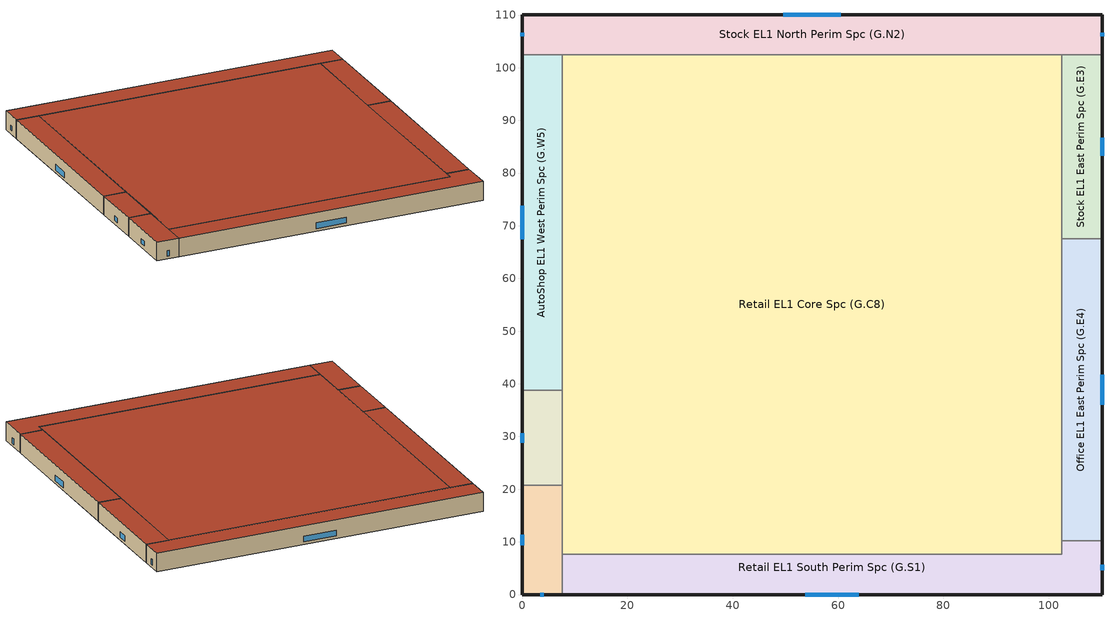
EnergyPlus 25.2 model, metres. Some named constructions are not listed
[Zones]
Stock EL1 East Perim Spc (G.E3)
 floor ground (EL1 Flr (G.E3.U3) SlabOnOrBelowGradeF073): 110.11,102.51 110.11,67.5 102.51,67.5 102.51,102.51 z0
 wall outside (Exterior Wall): 110.11,67.5 110.11,102.51 z0:6.25
 wall to Stock EL1 North Perim Spc (G.N2) (Interior Wall): 110.11,102.51 102.51,102.51 z0:6.25
 wall to Office EL1 East Perim Spc (G.E4) (Interior Wall): 102.51,67.5 110.11,67.5 z0:6.25
 wall to Retail EL1 Core Spc (G.C8) (Interior Wall): 102.51,102.51 102.51,67.5 z0:6.25
 window (Exterior Window): 110.11,83.27 110.11,86.74 z0.91:2.81
 roof outside (Exterior Roof): 110.11,67.5 110.11,102.51 102.51,102.51 102.51,67.5 z6.25
Office EL1 East Perim Spc (G.E4)
 floor ground (EL1 Flr (G.E4.U4) SlabOnOrBelowGradeF073): 110.11,67.5 110.11,10.24 102.51,10.24 102.51,67.5 z0
 wall outside (Exterior Wall): 110.11,10.24 110.11,67.5 z0:6.25
 wall to Retail EL1 South Perim Spc (G.S1) (Interior Wall): 102.51,10.24 110.11,10.24 z0:6.25
 wall to Retail EL1 Core Spc (G.C8) (Interior Wall): 102.51,67.5 102.51,10.24 z0:6.25
 window (Exterior Window): 110.11,36.04 110.11,41.7 z0.91:2.81
 roof outside (Exterior Roof): 110.11,10.24 110.11,67.5 102.51,67.5 102.51,10.24 z6.25
Stock EL1 North Perim Spc (G.N2)
 floor ground (EL1 Flr (G.N2.U2) SlabOnOrBelowGradeF073): 110.11,110.11 110.11,102.51 0,102.51 0,110.11 z0
 wall outside (Exterior Wall): 110.11,102.51 110.11,110.11 0,110.11 0,102.51 z0:6.25
 wall to Retail EL1 Core Spc (G.C8) (Interior Wall): 7.6,102.51 102.51,102.51 z0:6.25
 wall to AutoShop EL1 West Perim Spc (G.W5) (Interior Wall): 0,102.51 7.6,102.51 z0:6.25
 window (Exterior Window): 110.11,105.93 110.11,106.69 / 60.5,110.11 49.61,110.11 z0.91:2.81; 0,106.69 0,105.93 z1.34:2.81
 roof outside (Exterior Roof): 110.11,102.51 110.11,110.11 0,110.11 0,102.51 z6.25
Retail EL1 South Perim Spc (G.S1)
 floor ground (EL1 Flr (G.S1.U1) SlabOnOrBelowGradeF073): 110.11,10.24 110.11,0 7.6,0 7.6,7.6 102.51,7.6 102.51,10.24 z0
 wall outside (Exterior Wall): 7.6,0 110.11,0 110.11,10.24 z0:6.25
 wall to Retail EL1 Core Spc (G.C8) (Interior Wall): 102.51,10.24 102.51,7.6 7.6,7.6 z0:6.25
 wall to Retail EL1 WSW Perim Spc (G.WSW7) (Interior Wall): 7.6,7.6 7.6,0 z0:6.25
 window (Exterior Window): 110.11,4.61 110.11,5.63 / 53.79,0 63.92,0 z0.91:2.81
 roof outside (Exterior Roof): 110.11,0 110.11,10.24 102.51,10.24 102.51,7.6 7.6,7.6 7.6,0 z6.25
Retail EL1 Core Spc (G.C8)
 floor ground (EL1 Flr (G.C8.U8) SlabOnOrBelowGradeF073): 102.51,102.51 102.51,7.6 7.6,7.6 7.6,102.51 z0
 wall to AutoShop EL1 West Perim Spc (G.W5) (Interior Wall): 7.6,102.51 7.6,38.76 z0:6.25
 wall to Kitchen EL1 West Perim Spc (G.W6) (Interior Wall): 7.6,38.76 7.6,20.7 z0:6.25
 wall to Retail EL1 WSW Perim Spc (G.WSW7) (Interior Wall): 7.6,20.7 7.6,7.6 z0:6.25
 roof outside (Exterior Roof): 102.51,7.6 102.51,102.51 7.6,102.51 7.6,7.6 z6.25
AutoShop EL1 West Perim Spc (G.W5)
 floor ground (EL1 Flr (G.W5.U5) SlabOnOrBelowGradeF073): 7.6,102.51 7.6,38.76 0,38.76 0,102.51 z0
 wall outside (Exterior Wall): 0,102.51 0,38.76 z0:6.25
 wall to Kitchen EL1 West Perim Spc (G.W6) (Interior Wall): 0,38.76 7.6,38.76 z0:6.25
 window (Exterior Window): 0,73.79 0,67.48 z0.91:2.81
 roof outside (Exterior Roof): 7.6,38.76 7.6,102.51 0,102.51 0,38.76 z6.25
Kitchen EL1 West Perim Spc (G.W6)
 floor ground (EL1 Flr (G.W6.U6) SlabOnOrBelowGradeF073): 7.6,38.76 7.6,20.7 0,20.7 0,38.76 z0
 wall outside (Exterior Wall): 0,38.76 0,20.7 z0:6.25
 wall to Retail EL1 WSW Perim Spc (G.WSW7) (Interior Wall): 0,20.7 7.6,20.7 z0:6.25
 window (Exterior Window): 0,30.62 0,28.84 z1.34:2.81
 roof outside (Exterior Roof): 7.6,20.7 7.6,38.76 0,38.76 0,20.7 z6.25
Retail EL1 WSW Perim Spc (G.WSW7)
 floor ground (EL1 Flr (G.WSW7.U7) SlabOnOrBelowGradeF073): 7.6,20.7 7.6,0 0,0 0,20.7 z0
 wall outside (Exterior Wall): 0,20.7 0,0 7.6,0 z0:6.25
 window (Exterior Window): 3.42,0 4.17,0 z0.91:2.81; 0,11.37 0,9.33 z1.34:2.81
 roof outside (Exterior Roof): 7.6,0 7.6,20.7 0,20.7 0,0 z6.25
[Construction:FfactorGroundFloor] F-Factor {W/m-K}=1.26344
Name | Area {m2} | PerimeterExposed {m}
EL1 Flr (G.C8.U8) SlabOnOrBelowGradeF073 | 9008.22 | 0
EL1 Flr (G.E3.U3) SlabOnOrBelowGradeF073 | 266.047 | 35.0124
EL1 Flr (G.E4.U4) SlabOnOrBelowGradeF073 | 435.074 | 57.25668
EL1 Flr (G.N2.U2) SlabOnOrBelowGradeF073 | 836.681 | 125.306
EL1 Flr (G.S1.U1) SlabOnOrBelowGradeF073 | 799.025 | 112.752
EL1 Flr (G.W5.U5) SlabOnOrBelowGradeF073 | 484.432 | 63.752
EL1 Flr (G.W6.U6) SlabOnOrBelowGradeF073 | 137.205 | 18.0564
EL1 Flr (G.WSW7.U7) SlabOnOrBelowGradeF073 | 157.308 | 28.30068
[Zone] Multiplier=1
AutoShop EL1 West Perim Spc (G.W5); Kitchen EL1 West Perim Spc (G.W6); Office EL1 East Perim Spc (G.E4); Retail EL1 Core Spc (G.C8); Retail EL1 South Perim Spc (G.S1); Retail EL1 WSW Perim Spc (G.WSW7); Stock EL1 East Perim Spc (G.E3); Stock EL1 North Perim Spc (G.N2)
